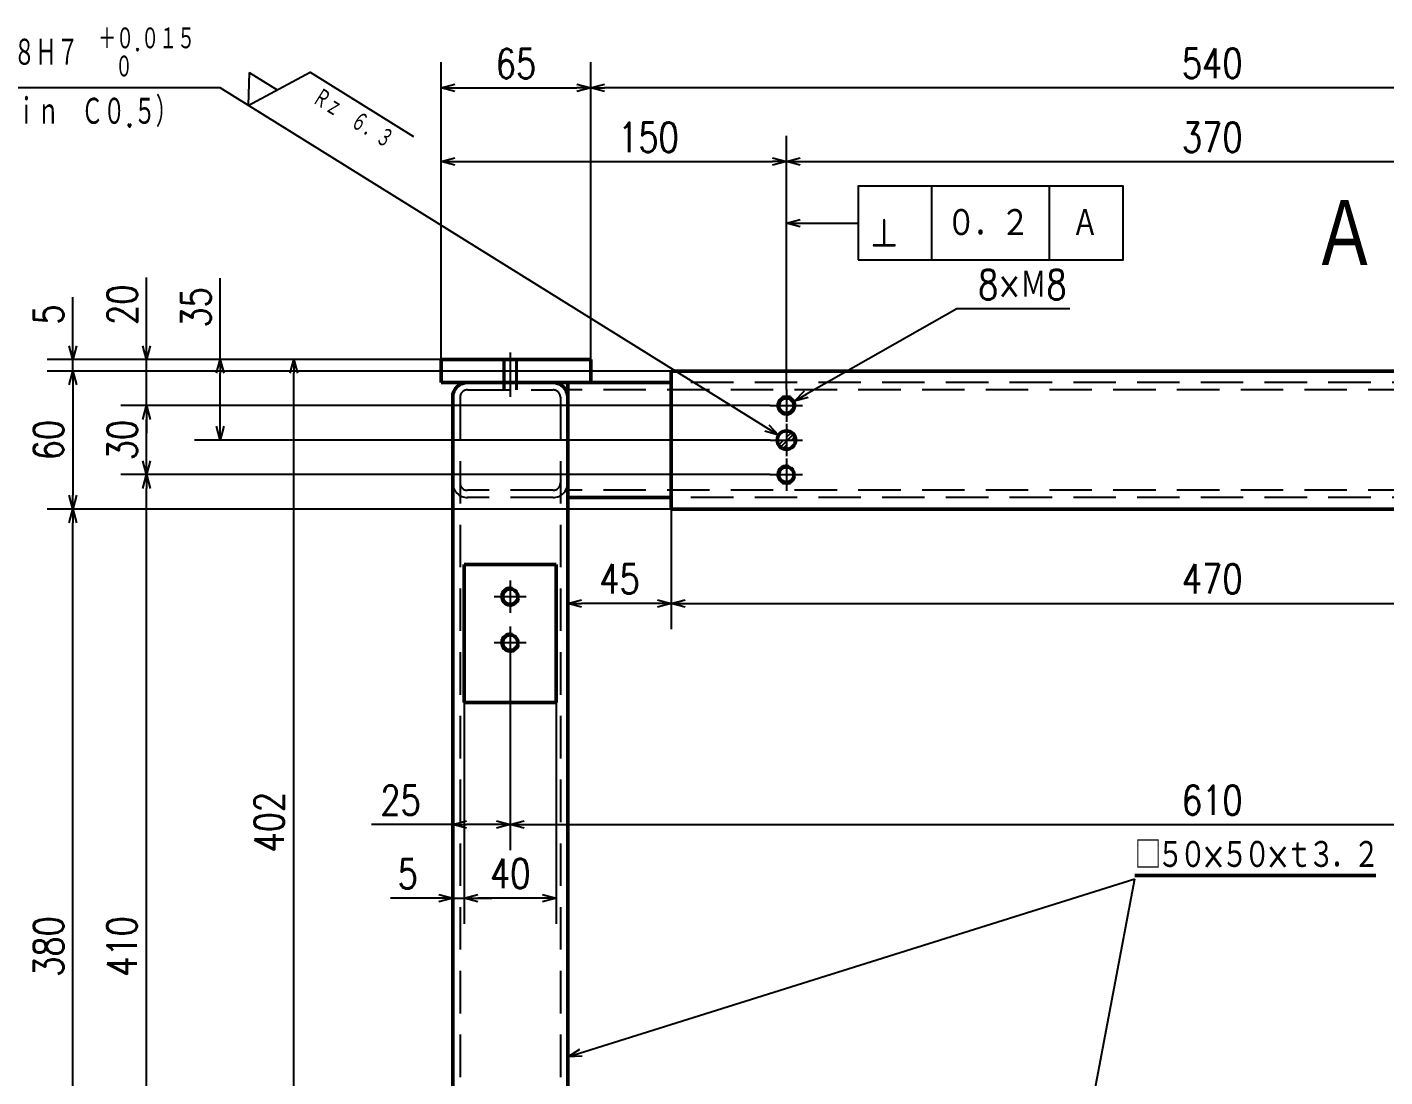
# Model space of a CAD drawing. Header units: millimetres. Extents: x -1556 to 1738, y -901 to 1368.
# Drawn here: x -180 to 410, y 274 to 730 of the extents above; entities that cross this region are included whole.
import ezdxf

# ---------------------------------------------------------------- set-up
doc = ezdxf.new("R2010")
doc.units = ezdxf.units.MM
doc.header["$LTSCALE"] = 1.453415
doc.linetypes.add('CENTER', pattern=[50.8, 31.75, -6.35, 6.35, -6.35])
doc.linetypes.add('DASHED', pattern=[19.05, 12.7, -6.35])
doc.layers.add('設計用（構成部品類）', color=7, linetype='Continuous')
doc.styles.get("Standard").update_dxf_attribs({"font": 'txt', "bigfont": 'extfont2'})
doc.dimstyles.get("Standard").update_dxf_attribs({"dimtxt": 2.5, "dimasz": 2.5, "dimexe": 1.25, "dimexo": 0.625, "dimtad": 1, "dimzin": 0, "dimdsep": 46, "dimtxsty": 'Standard', "dimcen": 2.5, "dimadec": 0, "dimazin": 0, "dimtfac": 0.75, "dimtmove": 0, "dimatfit": 3, "dimfxl": 1, "dimarcsym": 0})

# ---------------------------------------------------------------- blocks, each defined once
blk = doc.blocks.new('_OPEN30')
at = {"color": 0, "linetype": 'ByBlock', "lineweight": -2}
for p, q in [((-1, 0.267949), (0, 0)), ((0, 0), (-1, -0.267949)), ((0, 0), (-1, 0))]:
    blk.add_line(p, q, dxfattribs=at)
blk = doc.blocks.new('*D235')
at = {"layer": 'Defpoints', "color": 0}
for p in [(100, 521), (570, 521), (570, 480)]:
    blk.add_point(p, dxfattribs=at)
at = {"layer": '設計用（構成部品類）', "color": 0, "linetype": 'Continuous', "lineweight": 25}
for p, q in [((100, 521), (100, 468.8)), ((570, 521), (570, 468.8)), ((106, 480), (564, 480))]:
    blk.add_line(p, q, dxfattribs=at)
at = {"layer": '設計用（構成部品類）', "color": 0, "lineweight": 25, "xscale": 6, "yscale": 6, "zscale": 6, "rotation": 180}
blk.add_blockref('_OPEN30', (100, 480), dxfattribs=at)
at = {"layer": '設計用（構成部品類）', "color": 0, "lineweight": 25, "xscale": 6, "yscale": 6, "zscale": 6}
blk.add_blockref('_OPEN30', (570, 480), dxfattribs=at)
at = {"layer": '設計用（構成部品類）', "color": 0, "lineweight": 50, "insert": (335, 490.68), "char_height": 12.8, "attachment_point": 5}
blk.add_mtext('\\W0.800000;470', dxfattribs=at)
blk = doc.blocks.new('*D236')
at = {"layer": 'Defpoints', "color": 0}
for p in [(55, 569.6), (100, 521), (55, 480)]:
    blk.add_point(p, dxfattribs=at)
at = {"layer": '設計用（構成部品類）', "color": 0, "linetype": 'Continuous', "lineweight": 25}
for p, q in [((100, 521), (100, 468.8)), ((94, 480), (61, 480))]:
    blk.add_line(p, q, dxfattribs=at)
at = {"layer": '設計用（構成部品類）', "color": 0, "lineweight": 25, "xscale": 6, "yscale": 6, "zscale": 6, "rotation": 180}
blk.add_blockref('_OPEN30', (55, 480), dxfattribs=at)
at = {"layer": '設計用（構成部品類）', "color": 0, "lineweight": 25, "xscale": 6, "yscale": 6, "zscale": 6}
blk.add_blockref('_OPEN30', (100, 480), dxfattribs=at)
at = {"layer": '設計用（構成部品類）', "color": 0, "lineweight": 50, "insert": (77.5, 490.68), "char_height": 12.8, "attachment_point": 5}
blk.add_mtext('\\W0.800000;45', dxfattribs=at)
blk = doc.blocks.new('*D237')
at = {"layer": 'Defpoints', "color": 0}
for p in [(65, 704), (0, 586), (65, 586)]:
    blk.add_point(p, dxfattribs=at)
at = {"layer": '設計用（構成部品類）', "color": 0, "linetype": 'Continuous', "lineweight": 25}
for p, q in [((0, 586), (0, 715.2)), ((65, 586), (65, 715.2)), ((6, 704), (59, 704))]:
    blk.add_line(p, q, dxfattribs=at)
at = {"layer": '設計用（構成部品類）', "color": 0, "lineweight": 25, "xscale": 6, "yscale": 6, "zscale": 6, "rotation": 180}
blk.add_blockref('_OPEN30', (0, 704), dxfattribs=at)
at = {"layer": '設計用（構成部品類）', "color": 0, "lineweight": 25, "xscale": 6, "yscale": 6, "zscale": 6}
blk.add_blockref('_OPEN30', (65, 704), dxfattribs=at)
at = {"layer": '設計用（構成部品類）', "color": 0, "lineweight": 50, "insert": (32.5, 714.53), "char_height": 12.8, "attachment_point": 5}
blk.add_mtext('\\W0.800000;65', dxfattribs=at)
blk = doc.blocks.new('*D238')
at = {"layer": 'Defpoints', "color": 0}
for p in [(65, 704), (65, 586), (605, 586)]:
    blk.add_point(p, dxfattribs=at)
at = {"layer": '設計用（構成部品類）', "color": 0, "linetype": 'Continuous', "lineweight": 25}
for p, q in [((65, 586), (65, 715.2)), ((605, 586), (605, 715.2)), ((599, 704), (71, 704))]:
    blk.add_line(p, q, dxfattribs=at)
at = {"layer": '設計用（構成部品類）', "color": 0, "lineweight": 25, "xscale": 6, "yscale": 6, "zscale": 6}
for p, rotation in [((65, 704), 180), ((605, 704), 360)]:
    blk.add_blockref('_OPEN30', p, dxfattribs=dict(at, rotation=rotation))
at = {"layer": '設計用（構成部品類）', "color": 0, "lineweight": 50, "insert": (335, 714.68), "char_height": 12.8, "attachment_point": 5}
blk.add_mtext('\\W0.800000;540', dxfattribs=at)
blk = doc.blocks.new('*D240')
at = {"layer": 'Defpoints', "color": 0}
for p in [(520, 672), (150, 573), (520, 573)]:
    blk.add_point(p, dxfattribs=at)
at = {"layer": '設計用（構成部品類）', "color": 0, "linetype": 'Continuous', "lineweight": 25}
for p, q in [((150, 573), (150, 683.2)), ((520, 573), (520, 683.2)), ((156, 672), (514, 672))]:
    blk.add_line(p, q, dxfattribs=at)
at = {"layer": '設計用（構成部品類）', "color": 0, "lineweight": 25, "xscale": 6, "yscale": 6, "zscale": 6, "rotation": 180}
blk.add_blockref('_OPEN30', (150, 672), dxfattribs=at)
at = {"layer": '設計用（構成部品類）', "color": 0, "lineweight": 25, "xscale": 6, "yscale": 6, "zscale": 6}
blk.add_blockref('_OPEN30', (520, 672), dxfattribs=at)
at = {"layer": '設計用（構成部品類）', "color": 0, "lineweight": 50, "insert": (335, 682.53), "char_height": 12.8, "attachment_point": 5}
blk.add_mtext('\\W0.800000;370', dxfattribs=at)
blk = doc.blocks.new('*D241')
at = {"layer": 'Defpoints', "color": 0}
for p in [(5, 569.6), (10, 437), (10, 352)]:
    blk.add_point(p, dxfattribs=at)
at = {"layer": '設計用（構成部品類）', "color": 0, "linetype": 'Continuous', "lineweight": 25}
for p, q in [((10, 437), (10, 340.8)), ((5, 352), (-22.05, 352)), ((-1, 352), (-7, 352)), ((5, 352), (10, 352)), ((16, 352), (22, 352))]:
    blk.add_line(p, q, dxfattribs=at)
at = {"layer": '設計用（構成部品類）', "color": 0, "lineweight": 25, "xscale": 6, "yscale": 6, "zscale": 6}
blk.add_blockref('_OPEN30', (5, 352), dxfattribs=at)
at = {"layer": '設計用（構成部品類）', "color": 0, "lineweight": 25, "xscale": 6, "yscale": 6, "zscale": 6, "rotation": 180}
blk.add_blockref('_OPEN30', (10, 352), dxfattribs=at)
at = {"layer": '設計用（構成部品類）', "color": 0, "lineweight": 50, "insert": (-14.52, 362.53), "char_height": 12.8, "attachment_point": 5}
blk.add_mtext('\\W0.800000;5', dxfattribs=at)
blk = doc.blocks.new('*D242')
at = {"layer": 'Defpoints', "color": 0}
for p in [(10, 437), (50, 437), (10, 352)]:
    blk.add_point(p, dxfattribs=at)
at = {"layer": '設計用（構成部品類）', "color": 0, "linetype": 'Continuous', "lineweight": 25}
for p, q in [((10, 437), (10, 340.8)), ((50, 437), (50, 340.8)), ((44, 352), (16, 352))]:
    blk.add_line(p, q, dxfattribs=at)
at = {"layer": '設計用（構成部品類）', "color": 0, "lineweight": 25, "xscale": 6, "yscale": 6, "zscale": 6, "rotation": 180}
blk.add_blockref('_OPEN30', (10, 352), dxfattribs=at)
at = {"layer": '設計用（構成部品類）', "color": 0, "lineweight": 25, "xscale": 6, "yscale": 6, "zscale": 6}
blk.add_blockref('_OPEN30', (50, 352), dxfattribs=at)
at = {"layer": '設計用（構成部品類）', "color": 0, "lineweight": 50, "insert": (30, 362.68), "char_height": 12.8, "attachment_point": 5}
blk.add_mtext('\\W0.800000;40', dxfattribs=at)
blk = doc.blocks.new('*D245')
at = {"layer": 'Defpoints', "color": 0}
for p in [(30, 456), (640, 456), (640, 384)]:
    blk.add_point(p, dxfattribs=at)
at = {"layer": '設計用（構成部品類）', "color": 0, "linetype": 'Continuous', "lineweight": 25}
for p, q in [((30, 456), (30, 372.8)), ((640, 456), (640, 372.8)), ((36, 384), (634, 384))]:
    blk.add_line(p, q, dxfattribs=at)
at = {"layer": '設計用（構成部品類）', "color": 0, "lineweight": 25, "xscale": 6, "yscale": 6, "zscale": 6, "rotation": 180}
blk.add_blockref('_OPEN30', (30, 384), dxfattribs=at)
at = {"layer": '設計用（構成部品類）', "color": 0, "lineweight": 25, "xscale": 6, "yscale": 6, "zscale": 6}
blk.add_blockref('_OPEN30', (640, 384), dxfattribs=at)
at = {"layer": '設計用（構成部品類）', "color": 0, "lineweight": 50, "insert": (335, 394.53), "char_height": 12.8, "attachment_point": 5}
blk.add_mtext('\\W0.800000;610', dxfattribs=at)
blk = doc.blocks.new('*D246')
at = {"layer": 'Defpoints', "color": 0}
for p in [(5, 569.6), (30, 456), (5, 384)]:
    blk.add_point(p, dxfattribs=at)
at = {"layer": '設計用（構成部品類）', "color": 0, "linetype": 'Continuous', "lineweight": 25}
for p, q in [((30, 456), (30, 372.8)), ((5, 384), (-30.28, 384)), ((24, 384), (11, 384))]:
    blk.add_line(p, q, dxfattribs=at)
at = {"layer": '設計用（構成部品類）', "color": 0, "lineweight": 25, "xscale": 6, "yscale": 6, "zscale": 6, "rotation": 180}
blk.add_blockref('_OPEN30', (5, 384), dxfattribs=at)
at = {"layer": '設計用（構成部品類）', "color": 0, "lineweight": 25, "xscale": 6, "yscale": 6, "zscale": 6}
blk.add_blockref('_OPEN30', (30, 384), dxfattribs=at)
at = {"layer": '設計用（構成部品類）', "color": 0, "lineweight": 50, "insert": (-17.64, 394.53), "char_height": 12.8, "attachment_point": 5}
blk.add_mtext('\\W0.800000;25', dxfattribs=at)
blk = doc.blocks.new('*D256')
at = {"layer": 'Defpoints', "color": 0}
for p in [(100, 581), (-160, 521), (100, 521)]:
    blk.add_point(p, dxfattribs=at)
at = {"layer": '設計用（構成部品類）', "color": 0, "linetype": 'Continuous', "lineweight": 25}
for p, q in [((100, 581), (-171.2, 581)), ((-160, 575), (-160, 527)), ((100, 521), (-171.2, 521))]:
    blk.add_line(p, q, dxfattribs=at)
at = {"layer": '設計用（構成部品類）', "color": 0, "lineweight": 25, "xscale": 6, "yscale": 6, "zscale": 6}
for p, rotation in [((-160, 581), 90), ((-160, 521), 270)]:
    blk.add_blockref('_OPEN30', p, dxfattribs=dict(at, rotation=rotation))
at = {"layer": '設計用（構成部品類）', "color": 0, "lineweight": 50, "insert": (-170.53, 551), "char_height": 12.8, "attachment_point": 5, "rotation": 90}
blk.add_mtext('\\W0.800000;60', dxfattribs=at)
blk = doc.blocks.new('*D257')
at = {"layer": 'Defpoints', "color": 0}
for p in [(-160, 521), (100, 521), (100, 141)]:
    blk.add_point(p, dxfattribs=at)
at = {"layer": '設計用（構成部品類）', "color": 0, "linetype": 'Continuous', "lineweight": 25}
for p, q in [((100, 521), (-171.2, 521)), ((-160, 147), (-160, 515)), ((100, 141), (-171.2, 141))]:
    blk.add_line(p, q, dxfattribs=at)
at = {"layer": '設計用（構成部品類）', "color": 0, "lineweight": 25, "xscale": 6, "yscale": 6, "zscale": 6}
for p, rotation in [((-160, 521), 90), ((-160, 141), 270)]:
    blk.add_blockref('_OPEN30', p, dxfattribs=dict(at, rotation=rotation))
at = {"layer": '設計用（構成部品類）', "color": 0, "lineweight": 50, "insert": (-170.53, 331), "char_height": 12.8, "attachment_point": 5, "rotation": 90}
blk.add_mtext('\\W0.800000;380', dxfattribs=at)
blk = doc.blocks.new('*D259')
at = {"layer": 'Defpoints', "color": 0}
for p in [(-160, 586), (0, 586), (100, 581)]:
    blk.add_point(p, dxfattribs=at)
at = {"layer": '設計用（構成部品類）', "color": 0, "linetype": 'Continuous', "lineweight": 25}
for p, q in [((-160, 586), (-160, 613.05)), ((-160, 592), (-160, 598)), ((0, 586), (-171.2, 586)), ((-160, 581), (-160, 586)), ((100, 581), (-171.2, 581)), ((-160, 575), (-160, 569))]:
    blk.add_line(p, q, dxfattribs=at)
at = {"layer": '設計用（構成部品類）', "color": 0, "lineweight": 25, "xscale": 6, "yscale": 6, "zscale": 6}
for p, rotation in [((-160, 586), 270), ((-160, 581), 90)]:
    blk.add_blockref('_OPEN30', p, dxfattribs=dict(at, rotation=rotation))
at = {"layer": '設計用（構成部品類）', "color": 0, "lineweight": 50, "insert": (-170.53, 605.52), "char_height": 12.8, "attachment_point": 5, "rotation": 90}
blk.add_mtext('\\W0.800000;5', dxfattribs=at)
blk = doc.blocks.new('*D260')
at = {"layer": 'Defpoints', "color": 0}
for p in [(-128, 586), (0, 586), (143, 566)]:
    blk.add_point(p, dxfattribs=at)
at = {"layer": '設計用（構成部品類）', "color": 0, "linetype": 'Continuous', "lineweight": 25}
for p, q in [((-128, 586), (-128, 621.59)), ((-128, 592), (-128, 598)), ((0, 586), (-139.2, 586)), ((-128, 566), (-128, 586)), ((143, 566), (-139.2, 566)), ((-128, 560), (-128, 554))]:
    blk.add_line(p, q, dxfattribs=at)
at = {"layer": '設計用（構成部品類）', "color": 0, "lineweight": 25, "xscale": 6, "yscale": 6, "zscale": 6}
for p, rotation in [((-128, 586), 270), ((-128, 566), 90)]:
    blk.add_blockref('_OPEN30', p, dxfattribs=dict(at, rotation=rotation))
at = {"layer": '設計用（構成部品類）', "color": 0, "lineweight": 50, "insert": (-138.53, 609.79), "char_height": 12.8, "attachment_point": 5, "rotation": 90}
blk.add_mtext('\\W0.800000;20', dxfattribs=at)
blk = doc.blocks.new('*D261')
at = {"layer": 'Defpoints', "color": 0}
for p in [(-128, 566), (143, 566), (143, 536)]:
    blk.add_point(p, dxfattribs=at)
at = {"layer": '設計用（構成部品類）', "color": 0, "linetype": 'Continuous', "lineweight": 25}
for p, q in [((143, 566), (-139.2, 566)), ((-128, 542), (-128, 560)), ((143, 536), (-139.2, 536))]:
    blk.add_line(p, q, dxfattribs=at)
at = {"layer": '設計用（構成部品類）', "color": 0, "lineweight": 25, "xscale": 6, "yscale": 6, "zscale": 6}
for p, rotation in [((-128, 566), 90), ((-128, 536), 270)]:
    blk.add_blockref('_OPEN30', p, dxfattribs=dict(at, rotation=rotation))
at = {"layer": '設計用（構成部品類）', "color": 0, "lineweight": 50, "insert": (-138.53, 551), "char_height": 12.8, "attachment_point": 5, "rotation": 90}
blk.add_mtext('\\W0.800000;30', dxfattribs=at)
blk = doc.blocks.new('*D262')
at = {"layer": 'Defpoints', "color": 0}
for p in [(-128, 536), (143, 536), (143, 126)]:
    blk.add_point(p, dxfattribs=at)
at = {"layer": '設計用（構成部品類）', "color": 0, "linetype": 'Continuous', "lineweight": 25}
for p, q in [((143, 536), (-139.2, 536)), ((-128, 132), (-128, 530)), ((143, 126), (-139.2, 126))]:
    blk.add_line(p, q, dxfattribs=at)
at = {"layer": '設計用（構成部品類）', "color": 0, "lineweight": 25, "xscale": 6, "yscale": 6, "zscale": 6}
for p, rotation in [((-128, 536), 90), ((-128, 126), 270)]:
    blk.add_blockref('_OPEN30', p, dxfattribs=dict(at, rotation=rotation))
at = {"layer": '設計用（構成部品類）', "color": 0, "lineweight": 50, "insert": (-138.68, 331), "char_height": 12.8, "attachment_point": 5, "rotation": 90}
blk.add_mtext('\\W0.800000;410', dxfattribs=at)
blk = doc.blocks.new('*D264')
at = {"layer": 'Defpoints', "color": 0}
for p in [(-96, 586), (0, 586), (143, 551)]:
    blk.add_point(p, dxfattribs=at)
at = {"layer": '設計用（構成部品類）', "color": 0, "linetype": 'Continuous', "lineweight": 25}
for p, q in [((-96, 586), (-96, 621.27)), ((0, 586), (-107.2, 586)), ((-96, 557), (-96, 580)), ((143, 551), (-107.2, 551))]:
    blk.add_line(p, q, dxfattribs=at)
at = {"layer": '設計用（構成部品類）', "color": 0, "lineweight": 25, "xscale": 6, "yscale": 6, "zscale": 6}
for p, rotation in [((-96, 586), 90), ((-96, 551), 270)]:
    blk.add_blockref('_OPEN30', p, dxfattribs=dict(at, rotation=rotation))
at = {"layer": '設計用（構成部品類）', "color": 0, "lineweight": 50, "insert": (-106.53, 608.64), "char_height": 12.8, "attachment_point": 5, "rotation": 90}
blk.add_mtext('\\W0.800000;35', dxfattribs=at)
blk = doc.blocks.new('*X265')
at = {"layer": '設計用（構成部品類）', "color": 7, "linetype": 'Continuous', "lineweight": 25}
for p, q in [((0, 3.02), (0.98, 4)), ((0.51, 1.84), (2.68, 4)), ((1.31, 0.93), (3.88, 3.5)), ((2.37, 0.3), (3.88, 1.81)), ((3.77, 0), (3.88, 0.11))]:
    blk.add_line(p, q, dxfattribs=at)
blk = doc.blocks.new('*X266')
at = {"layer": '設計用（構成部品類）', "color": 7, "linetype": 'Continuous', "lineweight": 25}
for p, q in [((0, 2.9), (0.98, 3.88)), ((0, 1.2), (2.16, 3.36)), ((0.49, 0), (3.06, 2.57)), ((2.19, 0), (3.7, 1.51)), ((3.89, 0), (4, 0.11))]:
    blk.add_line(p, q, dxfattribs=at)
blk = doc.blocks.new('*D275')
at = {"layer": 'Defpoints', "color": 0}
for p in [(153.48, 567.97), (146.52, 564.03)]:
    blk.add_point(p, dxfattribs=at)
at = {"layer": '設計用（構成部品類）', "color": 0, "linetype": 'Continuous', "lineweight": 25}
for p, q in [((224, 608), (158.7, 570.94)), ((273.19, 608), (224, 608))]:
    blk.add_line(p, q, dxfattribs=at)
blk.add_arc((150, 566), 4, 345, 209.57703, dxfattribs=at)
at = {"layer": '設計用（構成部品類）', "color": 0, "lineweight": 25, "xscale": 6, "yscale": 6, "zscale": 6, "rotation": 209.5778386812596}
blk.add_blockref('_OPEN30', (153.48, 567.97), dxfattribs=at)
at = {"layer": '設計用（構成部品類）', "color": 0, "lineweight": 50, "insert": (252.48, 618.53), "char_height": 12.8, "attachment_point": 5}
blk.add_mtext('\\W0.800000;8×Ｍ8', dxfattribs=at)
blk = doc.blocks.new('_NONE')
blk = doc.blocks.new('DIM_0009')
at = {"layer": '設計用（構成部品類）', "color": 7, "linetype": 'Continuous', "lineweight": 25}
for points in [[(388.84, 0), (146.24, 150.89), (23.74, 150.89)], [(384.6, 4.53), (388.84, 0), (382.9, 1.8)]]:
    blk.add_lwpolyline(points, dxfattribs=at)
at = {"layer": '設計用（構成部品類）', "color": 7, "linetype": 'Continuous', "lineweight": 50}
for s, height, width, p in [('＋０.０１５', 10.24, 0.694737, (93.18, 167.13)), ('２×%%c８Ｈ７', 12.8, 0.666667, (31.74, 159.73)), ('\u3000０', 10.24, 0.666667, (93.18, 154.89)), ('（Ｌｅａｄ－ｉｎ\u3000Ｃ０.５）', 12.8, 0.677824, (0, 134.09))]:
    blk.add_text(s, height=height, dxfattribs=dict(at, width=width)).set_placement(p)
blk = doc.blocks.new('DIM_0010')
at = {"layer": '設計用（構成部品類）', "color": 7, "linetype": 'Continuous', "lineweight": 25}
blk.add_line((63.11, 0), (63.11, 32), dxfattribs=at)
blk.add_lwpolyline([(31.11, 0), (114.31, 0), (114.31, 32), (31.11, 32)], close=True, dxfattribs=at)
for points in [[(114.31, 0), (146.31, 0), (146.31, 32), (114.31, 32)], [(6, 14.39), (0, 16), (6, 17.61)], [(0, 16), (31.11, 16)]]:
    blk.add_lwpolyline(points, dxfattribs=at)
at = {"layer": '設計用（構成部品類）', "color": 7, "linetype": 'Continuous', "lineweight": 50, "attachment_point": 7, "line_spacing_factor": 0.6}
for s, insert, char_height, width in [('\\A1;\\W0.833333;{\\fgdt;\\H0.6x;\\W0.833333;b}', (36.87, 5.76), 20.48, 21.76), ('\\A1;\\W0.912871;\\T0.912871;０．２', (69.51, 9.6), 12.8, 44.6942), ('\\A1;\\W0.833333;Ａ', (123.91, 9.6), 12.8, 13.6)]:
    blk.add_mtext(s, dxfattribs=dict(at, insert=insert, char_height=char_height, width=width))
blk = doc.blocks.new('*D278')
at = {"layer": 'Defpoints', "color": 0}
for p in [(150, 672), (0, 586), (150, 573)]:
    blk.add_point(p, dxfattribs=at)
at = {"layer": '設計用（構成部品類）', "color": 0, "linetype": 'Continuous', "lineweight": 25}
for p, q in [((0, 586), (0, 683.2)), ((150, 573), (150, 683.2)), ((6, 672), (144, 672))]:
    blk.add_line(p, q, dxfattribs=at)
at = {"layer": '設計用（構成部品類）', "color": 0, "lineweight": 25, "xscale": 6, "yscale": 6, "zscale": 6, "rotation": 180}
blk.add_blockref('_OPEN30', (0, 672), dxfattribs=at)
at = {"layer": '設計用（構成部品類）', "color": 0, "lineweight": 25, "xscale": 6, "yscale": 6, "zscale": 6}
blk.add_blockref('_OPEN30', (150, 672), dxfattribs=at)
at = {"layer": '設計用（構成部品類）', "color": 0, "lineweight": 50, "insert": (90.05, 682.53), "char_height": 12.8, "attachment_point": 5}
blk.add_mtext('\\W0.800000;150', dxfattribs=at)
blk = doc.blocks.new('*D279')
at = {"layer": 'Defpoints', "color": 0}
for p in [(-64, 586), (0, 586), (20, 184)]:
    blk.add_point(p, dxfattribs=at)
at = {"layer": '設計用（構成部品類）', "color": 0, "linetype": 'Continuous', "lineweight": 25}
for p, q in [((0, 586), (-75.2, 586)), ((-64, 190), (-64, 580)), ((20, 184), (-75.2, 184))]:
    blk.add_line(p, q, dxfattribs=at)
at = {"layer": '設計用（構成部品類）', "color": 0, "lineweight": 25, "xscale": 6, "yscale": 6, "zscale": 6}
for p, rotation in [((-64, 586), 90), ((-64, 184), 270)]:
    blk.add_blockref('_OPEN30', p, dxfattribs=dict(at, rotation=rotation))
at = {"layer": '設計用（構成部品類）', "color": 0, "lineweight": 50, "insert": (-74.68, 385), "char_height": 12.8, "attachment_point": 5, "rotation": 90}
blk.add_mtext('\\W0.800000;402', dxfattribs=at)
blk = doc.blocks.new('JZB_0004')
at = {"layer": '設計用（構成部品類）', "color": 8, "linetype": 'CENTER', "lineweight": 25}
for p, q in [((7, 14), (7, 0)), ((0, 7), (14, 7))]:
    blk.add_line(p, q, dxfattribs=at)
at = {"layer": '設計用（構成部品類）', "color": 104, "linetype": 'Continuous', "lineweight": 50}
blk.add_circle((7, 7), 3.33, dxfattribs=at)
at = {"layer": '設計用（構成部品類）', "color": 104, "linetype": 'Continuous', "lineweight": 25}
blk.add_arc((7, 7), 4, 75, 345, dxfattribs=at)
blk = doc.blocks.new('JZB_0005')
at = {"layer": '設計用（構成部品類）', "color": 8, "linetype": 'CENTER', "lineweight": 25}
for p, q in [((7, 14), (7, 0)), ((0, 7), (14, 7))]:
    blk.add_line(p, q, dxfattribs=at)
at = {"layer": '設計用（構成部品類）', "color": 104, "linetype": 'Continuous', "lineweight": 50}
blk.add_circle((7, 7), 3.33, dxfattribs=at)
at = {"layer": '設計用（構成部品類）', "color": 104, "linetype": 'Continuous', "lineweight": 25}
blk.add_arc((7, 7), 4, 75, 345, dxfattribs=at)
blk = doc.blocks.new('JZB_0012')
at = {"layer": '設計用（構成部品類）', "color": 8, "linetype": 'CENTER', "lineweight": 25}
for p, q in [((7, 14), (7, 0)), ((0, 7), (14, 7))]:
    blk.add_line(p, q, dxfattribs=at)
at = {"layer": '設計用（構成部品類）', "color": 104, "linetype": 'DASHED', "lineweight": 25}
for radius, start, end in [(4, 109.88502, 115.84193), (3.33, 109.88502, 115.84193), (4, 75, 93.81334), (3.33, 64.15807, 93.81334)]:
    blk.add_arc((7, 7), radius, start, end, dxfattribs=at)
blk = doc.blocks.new('JZB_0015')
at = {"layer": '設計用（構成部品類）', "color": 104, "linetype": 'DASHED', "lineweight": 25}
for p, q in [((0, 6.2), (0, 3)), ((0.54, 6.2), (0.54, 3)), ((5.46, 6.2), (5.46, 3)), ((6, 3), (6, 6.2))]:
    blk.add_line(p, q, dxfattribs=at)
at = {"layer": '設計用（構成部品類）', "color": 8, "linetype": 'CENTER', "lineweight": 25}
blk.add_line((3, 9.2), (3, 0), dxfattribs=at)
blk = doc.blocks.new('JZB_0021')
at = {"layer": '設計用（構成部品類）', "color": 104, "linetype": 'DASHED', "lineweight": 25}
for p, q in [((0, 13), (0, 3)), ((0.54, 13), (0.54, 3)), ((5.46, 13), (5.46, 3)), ((6, 3), (6, 13))]:
    blk.add_line(p, q, dxfattribs=at)
at = {"layer": '設計用（構成部品類）', "color": 8, "linetype": 'CENTER', "lineweight": 25}
blk.add_line((3, 16), (3, 0), dxfattribs=at)
blk = doc.blocks.new('JZB_0027')
at = {"layer": '設計用（構成部品類）', "color": 8, "linetype": 'CENTER', "lineweight": 25}
for p, q in [((7, 14), (7, 0)), ((0, 7), (14, 7))]:
    blk.add_line(p, q, dxfattribs=at)
at = {"layer": '設計用（構成部品類）', "color": 104, "linetype": 'Continuous', "lineweight": 50}
blk.add_circle((7, 7), 4, dxfattribs=at)
blk = doc.blocks.new('JZB_0028')
at = {"layer": '設計用（構成部品類）', "color": 8, "linetype": 'CENTER', "lineweight": 25}
for p, q in [((7, 14), (7, 0)), ((0, 7), (14, 7))]:
    blk.add_line(p, q, dxfattribs=at)
at = {"layer": '設計用（構成部品類）', "color": 104, "linetype": 'Continuous', "lineweight": 50}
blk.add_circle((7, 7), 3.33, dxfattribs=at)
at = {"layer": '設計用（構成部品類）', "color": 104, "linetype": 'Continuous', "lineweight": 25}
blk.add_arc((7, 7), 4, 75, 345, dxfattribs=at)
blk = doc.blocks.new('JZB_0029')
at = {"layer": '設計用（構成部品類）', "color": 8, "linetype": 'CENTER', "lineweight": 25}
for p, q in [((7, 14), (7, 0)), ((0, 7), (14, 7))]:
    blk.add_line(p, q, dxfattribs=at)
at = {"layer": '設計用（構成部品類）', "color": 104, "linetype": 'Continuous', "lineweight": 50}
blk.add_circle((7, 7), 3.33, dxfattribs=at)
at = {"layer": '設計用（構成部品類）', "color": 104, "linetype": 'Continuous', "lineweight": 25}
blk.add_arc((7, 7), 4, 75, 345, dxfattribs=at)
blk = doc.blocks.new('DIM_0004')
at = {"layer": '設計用（構成部品類）', "color": 7, "linetype": 'Continuous', "lineweight": 25}
blk.add_line((0.47, 35.63), (12.55, 28.12), dxfattribs=at)
blk.add_lwpolyline([(0.47, 35.63), (0, 21.41), (26.89, 35.78), (71.78, 7.86)], dxfattribs=at)
at = {"layer": '設計用（構成部品類）', "color": 7, "linetype": 'Continuous', "lineweight": 50, "width": 0.666667}
blk.add_text('Ｒｚ\u3000６．３', height=8.8, rotation=328.1204, dxfattribs=at).set_placement((26.88, 22.31))

msp = doc.modelspace()

# ---------------------------------------------------------------- linework, layer by layer
at = {"layer": '設計用（構成部品類）', "color": 104, "linetype": 'Continuous', "lineweight": 50}
for p, q in [((65, 586), (0, 586)), ((0, 586), (0, 576)), ((65, 586), (65, 576)), ((100, 581), (100, 521)), ((570, 581), (100, 581)), ((11.4, 576), (0, 576)), ((48.6, 576), (11.4, 576)), ((48.6, 576), (11.4, 576)), ((65, 576), (48.6, 576)), ((55, 569.6), (55, 576)), ((100, 576), (65, 576)), ((5, 569.6), (5, 16)), ((55, 569.6), (55, 66)), ((151.7436, 569.6), (148.2564, 569.6)), ((151.7436, 532.4), (148.2564, 532.4)), ((100, 526), (55, 526)), ((100, 521), (570, 521)), ((10, 437), (10, 497)), ((50, 497), (10, 497)), ((50, 437), (50, 497)), ((50, 437), (10, 437))]:
    msp.add_line(p, q, dxfattribs=at)
at = {"layer": '設計用（構成部品類）', "color": 104, "linetype": 'DASHED', "lineweight": 25}
for p, q in [((11.4, 572.8), (48.6, 572.8)), ((615, 572.8), (55, 572.8)), ((570, 576), (100, 576)), ((8.2, 569.6), (8.2, 16)), ((51.8, 569.6), (51.8, 16)), ((48.6, 529.2), (11.4, 529.2)), ((48.6, 526), (11.4, 526)), ((615, 529.2), (55, 529.2)), ((570, 526), (100, 526))]:
    msp.add_line(p, q, dxfattribs=at)
at = {"layer": '設計用（構成部品類）', "color": 104, "linetype": 'Continuous', "lineweight": 50}
for centre, start, end in [((11.4, 569.6), 90, 180), ((11.4, 569.6), 90, 180), ((48.6, 569.6), 0, 90), ((48.6, 569.6), 0, 90)]:
    msp.add_arc(centre, 6.4, start, end, dxfattribs=at)
at = {"layer": '設計用（構成部品類）', "color": 104, "linetype": 'DASHED', "lineweight": 25}
for centre, radius, start, end in [((11.4, 569.6), 3.2, 90, 180), ((48.6, 569.6), 3.2, 0, 90), ((11.4, 532.4), 6.4, 180, 270), ((11.4, 532.4), 3.2, 180, 270), ((48.6, 532.4), 6.4, 270, 0), ((48.6, 532.4), 3.2, 270, 0)]:
    msp.add_arc(centre, radius, start, end, dxfattribs=at)

# ---------------------------------------------------------------- block references
at = {"layer": '設計用（構成部品類）', "color": 7, "linetype": 'Continuous', "lineweight": 25}
for name, p in [('DIM_0009', (-242.24, 553.1125)), ('DIM_0004', (-83.8119, 675.008)), ('DIM_0010', (150, 629.2617)), ('*X266', (150, 551)), ('*X265', (146.1216, 547.0015))]:
    msp.add_blockref(name, p, dxfattribs=at)
at = {"layer": '設計用（構成部品類）'}
for name, p in [('JZB_0021', (27, 573)), ('JZB_0015', (27, 569.8)), ('JZB_0012', (143, 559)), ('JZB_0029', (143, 559)), ('JZB_0027', (143, 544)), ('JZB_0028', (143, 529)), ('JZB_0005', (23, 476)), ('JZB_0004', (23, 456))]:
    msp.add_blockref(name, p, dxfattribs=at)

# ---------------------------------------------------------------- texts
at = {"layer": '設計用（構成部品類）', "color": 7, "linetype": 'Continuous', "lineweight": 50, "insert": (378, 624), "char_height": 32, "attachment_point": 7, "line_spacing_factor": 0.6}
msp.add_mtext('\\W0.833333;Ａ', dxfattribs=at)
at = {"layer": '設計用（構成部品類）', "color": 7, "lineweight": 50, "insert": (301.3221, 364.3387), "char_height": 12.8, "width": 146.577466, "attachment_point": 7, "line_spacing_factor": 0.6}
msp.add_mtext('\\A1;\\W0.816497;\\T0.816497;\\L□５０×５０×ｔ３．２\\l', dxfattribs=at)

# ---------------------------------------------------------------- dimensions: what is measured, and where the dimension line sits
at = {"layer": '設計用（構成部品類）', "color": 7, "linetype": 'Continuous', "lineweight": 50}
for base, p1, p2, override, picture, middle in [((65, 704), (0, 586), (65, 586), {"dimtxt": 12.8, "dimasz": 6, "dimexe": 11.2, "dimexo": 0, "dimgap": 4, "dimdec": 3, "dimzin": 8, "dimblk": 'OPEN30', "dimclrd": 0, "dimclre": 0, "dimclrt": 0, "dimtp": 0, "dimtm": 0, "dimlwd": 25, "dimlwe": 25}, '*D237', (32.5, 704)), ((150, 672), (0, 586), (150, 573), {"dimtxt": 12.8, "dimasz": 6, "dimexe": 11.2, "dimexo": 0, "dimgap": 4, "dimdec": 3, "dimzin": 8, "dimblk": 'OPEN30', "dimclrd": 0, "dimclre": 0, "dimclrt": 0, "dimtp": 0, "dimtm": 0, "dimlwd": 25, "dimlwe": 25}, '*D278', (90.0486, 672)), ((520, 672), (150, 573), (520, 573), {"dimtxt": 12.8, "dimasz": 6, "dimexe": 11.2, "dimexo": 0, "dimgap": 4, "dimdec": 3, "dimzin": 8, "dimblk": 'OPEN30', "dimclrd": 0, "dimclre": 0, "dimclrt": 0, "dimtp": 0, "dimtm": 0, "dimlwd": 25, "dimlwe": 25}, '*D240', (335, 672)), ((10, 352), (5, 569.6), (10, 437), {"dimtxt": 12.8, "dimasz": 6, "dimexe": 11.2, "dimexo": 0, "dimgap": 4, "dimdec": 3, "dimzin": 8, "dimblk": 'OPEN30', "dimse1": 1, "dimclrd": 0, "dimclre": 0, "dimclrt": 0, "dimtp": 0, "dimtm": 0, "dimlwd": 25, "dimlwe": 25}, '*D241', (-14.5226, 352)), ((570, 480), (100, 521), (570, 521), {"dimtxt": 12.8, "dimasz": 6, "dimexe": 11.2, "dimexo": 0, "dimgap": 4, "dimdec": 3, "dimzin": 8, "dimblk": 'OPEN30', "dimclrd": 0, "dimclre": 0, "dimclrt": 0, "dimtp": 0, "dimtm": 0, "dimlwd": 25, "dimlwe": 25}, '*D235', (335, 480)), ((640, 384), (30, 456), (640, 456), {"dimtxt": 12.8, "dimasz": 6, "dimexe": 11.2, "dimexo": 0, "dimgap": 4, "dimdec": 3, "dimzin": 8, "dimblk": 'OPEN30', "dimclrd": 0, "dimclre": 0, "dimclrt": 0, "dimtp": 0, "dimtm": 0, "dimlwd": 25, "dimlwe": 25}, '*D245', (335, 384))]:
    dim = msp.add_linear_dim(base=base, p1=p1, p2=p2, text='\\W0.800000;<>', dimstyle='Standard', override=override, dxfattribs=at)
    dim.commit()
    dim.dimension.update_dxf_attribs({"geometry": picture, "text_midpoint": middle, "dimtype": 160})
for base, p1, p2, angle, override, picture, middle in [((65, 704), (605, 586), (65, 586), 180, {"dimtxt": 12.8, "dimasz": 6, "dimexe": 11.2, "dimexo": 0, "dimgap": 4, "dimdec": 3, "dimzin": 8, "dimblk": 'OPEN30', "dimclrd": 0, "dimclre": 0, "dimclrt": 0, "dimtp": 0, "dimtm": 0, "dimlwd": 25, "dimlwe": 25}, '*D238', (335, 704)), ((-128, 586), (143, 566), (0, 586), 90, {"dimtxt": 12.8, "dimasz": 6, "dimexe": 11.2, "dimexo": 0, "dimgap": 4, "dimdec": 3, "dimzin": 8, "dimblk": 'OPEN30', "dimclrd": 0, "dimclre": 0, "dimclrt": 0, "dimtp": 0, "dimtm": 0, "dimlwd": 25, "dimlwe": 25}, '*D260', (-128, 609.7926)), ((-96, 586), (143, 551), (0, 586), 90, {"dimtxt": 12.8, "dimasz": 6, "dimexe": 11.2, "dimexo": 0, "dimgap": 4, "dimdec": 3, "dimzin": 8, "dimblk": 'OPEN30', "dimclrd": 0, "dimclre": 0, "dimclrt": 0, "dimtp": 0, "dimtm": 0, "dimlwd": 25, "dimlwe": 25}, '*D264', (-96, 608.64)), ((-160, 586), (100, 581), (0, 586), 90, {"dimtxt": 12.8, "dimasz": 6, "dimexe": 11.2, "dimexo": 0, "dimgap": 4, "dimdec": 3, "dimzin": 8, "dimblk": 'OPEN30', "dimclrd": 0, "dimclre": 0, "dimclrt": 0, "dimtp": 0, "dimtm": 0, "dimlwd": 25, "dimlwe": 25}, '*D259', (-160, 605.5226)), ((-64, 586), (20, 184), (0, 586), 90, {"dimtxt": 12.8, "dimasz": 6, "dimexe": 11.2, "dimexo": 0, "dimgap": 4, "dimdec": 3, "dimzin": 8, "dimblk": 'OPEN30', "dimclrd": 0, "dimclre": 0, "dimclrt": 0, "dimtp": 0, "dimtm": 0, "dimlwd": 25, "dimlwe": 25}, '*D279', (-64, 385)), ((-160, 521), (100, 581), (100, 521), 270, {"dimtxt": 12.8, "dimasz": 6, "dimexe": 11.2, "dimexo": 0, "dimgap": 4, "dimdec": 3, "dimzin": 8, "dimblk": 'OPEN30', "dimclrd": 0, "dimclre": 0, "dimclrt": 0, "dimtp": 0, "dimtm": 0, "dimlwd": 25, "dimlwe": 25}, '*D256', (-160, 551)), ((5, 384), (30, 456), (5, 569.6), 180, {"dimtxt": 12.8, "dimasz": 6, "dimexe": 11.2, "dimexo": 0, "dimgap": 4, "dimdec": 3, "dimzin": 8, "dimblk": 'OPEN30', "dimse2": 1, "dimclrd": 0, "dimclre": 0, "dimclrt": 0, "dimtp": 0, "dimtm": 0, "dimlwd": 25, "dimlwe": 25}, '*D246', (-17.64, 384)), ((55, 480), (100, 521), (55, 569.6), 180, {"dimtxt": 12.8, "dimasz": 6, "dimexe": 11.2, "dimexo": 0, "dimgap": 4, "dimdec": 3, "dimzin": 8, "dimblk": 'OPEN30', "dimse2": 1, "dimclrd": 0, "dimclre": 0, "dimclrt": 0, "dimtp": 0, "dimtm": 0, "dimlwd": 25, "dimlwe": 25}, '*D236', (77.5, 480)), ((-128, 566), (143, 536), (143, 566), 90, {"dimtxt": 12.8, "dimasz": 6, "dimexe": 11.2, "dimexo": 0, "dimgap": 4, "dimdec": 3, "dimzin": 8, "dimblk": 'OPEN30', "dimclrd": 0, "dimclre": 0, "dimclrt": 0, "dimtp": 0, "dimtm": 0, "dimlwd": 25, "dimlwe": 25}, '*D261', (-128, 551)), ((-128, 536), (143, 126), (143, 536), 90, {"dimtxt": 12.8, "dimasz": 6, "dimexe": 11.2, "dimexo": 0, "dimgap": 4, "dimdec": 3, "dimzin": 8, "dimblk": 'OPEN30', "dimclrd": 0, "dimclre": 0, "dimclrt": 0, "dimtp": 0, "dimtm": 0, "dimlwd": 25, "dimlwe": 25}, '*D262', (-128, 331)), ((-160, 521), (100, 141), (100, 521), 90, {"dimtxt": 12.8, "dimasz": 6, "dimexe": 11.2, "dimexo": 0, "dimgap": 4, "dimdec": 3, "dimzin": 8, "dimblk": 'OPEN30', "dimclrd": 0, "dimclre": 0, "dimclrt": 0, "dimtp": 0, "dimtm": 0, "dimlwd": 25, "dimlwe": 25}, '*D257', (-160, 331)), ((10, 352), (50, 437), (10, 437), 180, {"dimtxt": 12.8, "dimasz": 6, "dimexe": 11.2, "dimexo": 0, "dimgap": 4, "dimdec": 3, "dimzin": 8, "dimblk": 'OPEN30', "dimclrd": 0, "dimclre": 0, "dimclrt": 0, "dimtp": 0, "dimtm": 0, "dimlwd": 25, "dimlwe": 25}, '*D242', (30, 352))]:
    dim = msp.add_linear_dim(base=base, p1=p1, p2=p2, angle=angle, text='\\W0.800000;<>', dimstyle='Standard', override=override, dxfattribs=at)
    dim.commit()
    dim.dimension.update_dxf_attribs({"geometry": picture, "text_midpoint": middle, "dimtype": 160})
dim = msp.add_diameter_dim_2p(p1=(146.5213, 564.0256), p2=(153.4787, 567.9744), text='\\W0.800000;<>', dimstyle='Standard', override={"dimtxt": 12.8, "dimasz": 6, "dimexe": 11.2, "dimexo": 0, "dimgap": 4, "dimtad": 3, "dimtih": 1, "dimtoh": 1, "dimdec": 3, "dimzin": 8, "dimpost": '8×Ｍ<>', "dimblk1": 'NONE', "dimblk2": 'OPEN30', "dimsah": 1, "dimcen": 0, "dimse2": 1, "dimclrd": 0, "dimclre": 0, "dimclrt": 0, "dimtp": 0, "dimtm": 0, "dimtofl": 0, "dimlwd": 25, "dimlwe": 25}, dxfattribs=at)
dim.commit()
dim.dimension.update_dxf_attribs({"geometry": '*D275', "text_midpoint": (252.48, 608), "dimtype": 163})

# ---------------------------------------------------------------- leaders
at = {"layer": '設計用（構成部品類）', "color": 7, "linetype": 'Continuous', "lineweight": 25}
for points in [[(55, 283.0942), (301.3221, 360.3387)], [(245.6946, 66), (301.3221, 360.3387)]]:
    msp.add_leader(points, dimstyle='Standard', override={"dimasz": 6, "dimldrblk": 'OPEN30'}, dxfattribs=at)

doc.saveas('drawing.dxf')
